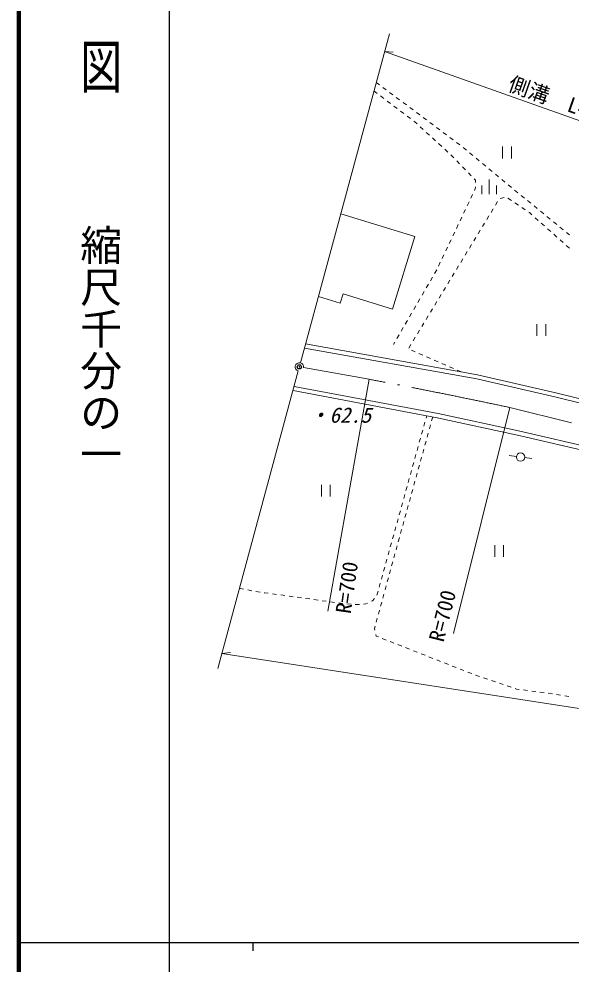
# Model space of a CAD drawing. Units: millimetres, scale not verified. Extents: x 40000 to 680000, y 20000 to 380000.
# Drawn here: x 40000 to 106086, y 202409 to 315604 of the extents above; entities that cross this region are included whole.
import ezdxf
from ezdxf.enums import TextEntityAlignment as Align

# ---------------------------------------------------------------- set-up
doc = ezdxf.new("R2010")
doc.units = ezdxf.units.MM
doc.header["$LTSCALE"] = 1000
doc.header["$PDMODE"] = 32
doc.header["$PDSIZE"] = 500
doc.linetypes.add('LONG_DASHED_DOTTED', pattern=[15.25, 12, -1.5, 0.25, -1.5])
for name, color, linetype, lineweight in [('M-BGD', 7, 'Continuous', 13), ('M-BMK', 7, 'LONG_DASHED_DOTTED', 13), ('M-STR-HTXT', 7, 'Continuous', 13), ('M-TTL', 2, 'Continuous', 140), ('M-TTL-BAND', 7, 'Continuous', 25)]:
    doc.layers.add(name, color=color, linetype=linetype, lineweight=lineweight)
doc.layers.add('M-OTRS', color=6, linetype='Continuous')
doc.layers.add('M-WORK', color=6, linetype='Continuous')
doc.styles.add('@ＭＳ ゴシック', font='')
doc.styles.add('ＭＳ ゴシック', font='')
doc.styles.get('@ＭＳ ゴシック').set_extended_font_data('@MS Gothic')
doc.styles.get('ＭＳ ゴシック').set_extended_font_data('MS Gothic')

msp = doc.modelspace()

# ---------------------------------------------------------------- linework, layer by layer
at = {"layer": 'M-BGD'}
for p, q in [((73696, 274414), (84339, 313828)), ((82765, 307998), (83166, 307699)), ((82490, 306980), (82888, 306678)), ((83566, 307400), (83967, 307101)), ((84367, 306802), (84768, 306503)), ((83287, 306376), (83685, 306074)), ((84084, 305772), (84482, 305470)), ((85169, 306203), (85569, 305904)), ((84881, 305168), (85279, 304866)), ((85678, 304564), (86076, 304262)), ((85970, 305605), (86371, 305306)), ((86771, 305007), (87172, 304708)), ((86475, 303960), (86873, 303657)), ((87572, 304408), (87973, 304109)), ((88374, 303810), (88774, 303511)), ((87271, 303355), (87392, 303264)), ((87392, 303264), (87650, 303029)), ((88019, 302692), (88388, 302355)), ((89175, 303212), (89576, 302913)), ((89976, 302613), (90377, 302314)), ((88758, 302018), (89127, 301681)), ((89496, 301344), (89866, 301007)), ((90777, 302015), (91178, 301716)), ((91579, 301417), (91979, 301118)), ((90235, 300670), (90604, 300333)), ((90973, 299996), (91343, 299659)), ((92380, 300818), (92781, 300519)), ((93170, 300206), (93555, 299887)), ((97895, 300305), (97895, 298905)), ((98945, 300305), (98945, 298905)), ((91698, 299307), (92048, 298949)), ((93940, 299568), (94325, 299249)), ((94710, 298930), (95095, 298611)), ((92397, 298592), (92746, 298234)), ((93095, 297876), (93444, 297518)), ((95480, 298292), (95865, 297973)), ((93794, 297160), (94143, 296802)), ((96250, 297653), (96635, 297334)), ((97020, 297015), (97405, 296696)), ((94492, 296445), (94657, 296276)), ((94627, 295512), (94617, 295249)), ((94657, 296276), (94647, 296012)), ((95414, 294621), (95414, 295671)), ((96289, 294621), (96289, 296371)), ((97164, 294621), (97164, 295671)), ((97790, 296377), (98174, 296058)), ((98559, 295739), (98904, 295454)), ((98904, 295454), (98945, 295420)), ((94301, 294584), (94086, 294132)), ((94617, 295249), (94516, 295035)), ((99332, 295104), (99719, 294787)), ((100106, 294471), (100493, 294155)), ((93871, 293681), (93657, 293229)), ((97029, 293290), (97289, 293717)), ((97590, 294087), (98077, 294202)), ((98529, 294128), (98944, 293849)), ((99359, 293570), (99774, 293292)), ((100880, 293838), (101268, 293522)), ((101655, 293205), (102042, 292889)), ((93442, 292778), (93227, 292326)), ((96511, 292435), (96770, 292862)), ((100189, 293013), (100604, 292734)), ((101019, 292455), (101092, 292407)), ((101092, 292407), (101400, 292133)), ((102429, 292573), (102816, 292256)), ((92583, 290972), (92368, 290520)), ((93012, 291875), (92798, 291423)), ((95473, 290725), (95733, 291152)), ((95992, 291580), (96251, 292007)), ((101774, 291800), (102147, 291468)), ((102521, 291136), (102895, 290803)), ((103203, 291940), (103591, 291623)), ((103978, 291307), (104365, 290991)), ((92153, 290068), (91939, 289617)), ((94955, 289870), (95214, 290297)), ((103268, 290471), (103642, 290139)), ((104015, 289806), (104389, 289474)), ((104752, 290674), (105139, 290358)), ((105526, 290041), (105914, 289725)), ((91724, 289165), (91509, 288714)), ((94436, 289015), (94695, 289442)), ((104762, 289142), (105136, 288809)), ((91294, 288262), (91080, 287811)), ((93399, 287305), (93658, 287732)), ((93917, 288160), (94177, 288587)), ((105510, 288477), (105883, 288145)), ((90435, 286456), (90220, 286005)), ((90865, 287359), (90650, 286908)), ((92880, 286450), (93139, 286877)), ((89998, 285537), (89756, 285120)), ((90006, 285553), (89998, 285537)), ((92362, 285595), (92621, 286022)), ((89506, 284687), (89255, 284255)), ((91324, 283885), (91584, 284312)), ((91843, 284740), (92102, 285167)), ((89004, 283822), (88753, 283390)), ((90806, 283030), (91065, 283457)), ((88001, 282092), (87750, 281659)), ((88503, 282957), (88252, 282524)), ((90287, 282175), (90546, 282602)), ((87500, 281227), (87249, 280794)), ((89250, 280465), (89509, 280892)), ((89768, 281320), (90028, 281747)), ((86998, 280361), (86747, 279929)), ((88731, 279610), (88990, 280037)), ((85995, 278631), (85744, 278199)), ((86497, 279496), (86246, 279064)), ((88212, 278755), (88472, 279182)), ((102000, 279063), (102000, 277663)), ((103050, 279063), (103050, 277663)), ((85494, 277766), (85243, 277333)), ((87175, 277045), (87434, 277472)), ((87694, 277900), (87953, 278327)), ((84992, 276901), (84826, 276615)), ((86657, 276190), (86916, 276617)), ((87425, 275743), (86966, 275943)), ((88342, 275344), (87883, 275544)), ((89258, 274945), (88800, 275144)), ((90175, 274545), (89717, 274745)), ((91092, 274146), (90634, 274346)), ((92009, 273747), (91550, 273946)), ((63814, 237823), (73435, 273449)), ((92926, 273348), (92467, 273547)), ((88457, 266823), (88591, 267305)), ((88724, 267787), (88804, 268076)), ((89522, 267940), (89390, 267458)), ((88190, 265859), (88324, 266341)), ((88992, 266012), (88859, 265529)), ((89257, 266976), (89124, 266494)), ((87923, 264896), (88057, 265377)), ((88726, 265047), (88593, 264565)), ((87656, 263932), (87790, 264414)), ((88461, 264083), (88328, 263601)), ((87389, 262968), (87523, 263450)), ((88195, 263119), (88063, 262637)), ((99538, 263193), (98681, 263308)), ((101387, 262944), (100529, 263059)), ((86855, 261041), (86989, 261523)), ((87122, 262005), (87256, 262486)), ((87930, 262155), (87797, 261673)), ((86588, 260077), (86722, 260559)), ((87664, 261191), (87532, 260709)), ((76210, 259798), (76210, 258398)), ((77260, 259798), (77260, 258398)), ((86321, 259113), (86454, 259595)), ((87134, 259263), (87001, 258781)), ((87399, 260227), (87266, 259745)), ((86054, 258150), (86187, 258632)), ((86868, 258299), (86735, 257816)), ((85787, 257186), (85920, 257668)), ((86603, 257334), (86470, 256852)), ((85520, 256222), (85653, 256704)), ((86337, 256370), (86204, 255888)), ((84986, 254295), (85119, 254777)), ((85253, 255259), (85386, 255741)), ((86072, 255406), (85939, 254924)), ((84719, 253331), (84852, 253813)), ((85806, 254442), (85674, 253960)), ((84452, 252368), (84585, 252849)), ((85275, 252514), (85143, 252032)), ((85541, 253478), (85408, 252996)), ((96940, 252599), (96940, 251199)), ((97990, 252599), (97990, 251199)), ((84185, 251404), (84318, 251886)), ((85010, 251550), (84877, 251068)), ((83918, 250440), (84051, 250922)), ((84745, 250585), (84612, 250103)), ((83651, 249477), (83784, 249958)), ((84479, 249621), (84346, 249139)), ((83117, 247549), (83250, 248031)), ((83384, 248513), (83517, 248995)), ((84214, 248657), (84081, 248175)), ((66407, 247424), (66894, 247314)), ((67384, 247211), (67877, 247129)), ((68370, 247046), (68863, 246964)), ((69356, 246881), (69443, 246867)), ((69443, 246867), (69851, 246812)), ((82850, 246585), (82983, 247067)), ((83948, 247693), (83816, 247211)), ((70347, 246746), (70843, 246679)), ((71338, 246613), (71643, 246572)), ((71643, 246572), (71834, 246546)), ((72329, 246478), (72824, 246409)), ((73320, 246341), (73815, 246273)), ((74310, 246204), (74805, 246136)), ((75301, 246068), (75796, 245999)), ((76291, 245931), (76787, 245863)), ((77282, 245794), (77777, 245726)), ((78273, 245658), (78768, 245589)), ((81525, 245544), (81738, 245645)), ((82191, 245858), (82319, 245918)), ((82319, 245918), (82550, 246191)), ((83417, 245765), (83285, 245283)), ((83683, 246729), (83550, 246247)), ((79265, 245536), (79764, 245511)), ((80263, 245486), (80497, 245474)), ((80497, 245474), (80762, 245492)), ((81261, 245526), (81525, 245544)), ((83152, 244801), (83019, 244319)), ((82887, 243837), (82754, 243355)), ((82621, 242872), (82551, 242618)), ((82551, 242618), (82602, 242388)), ((82711, 241899), (82756, 241694)), ((82756, 241694), (83026, 241588)), ((83491, 241404), (83956, 241221)), ((84421, 241037), (84707, 240925)), ((84707, 240925), (84887, 240854)), ((85352, 240671), (85817, 240488)), ((86283, 240305), (86748, 240122)), ((87213, 239939), (87678, 239756)), ((88144, 239573), (88609, 239390)), ((89074, 239206), (89540, 239023)), ((90005, 238840), (90470, 238657)), ((90935, 238474), (91401, 238291)), ((91866, 238108), (92331, 237925)), ((92797, 237742), (93262, 237559)), ((93727, 237376), (94192, 237193)), ((94659, 237014), (95133, 236853)), ((95606, 236692), (96079, 236531)), ((96553, 236370), (97026, 236209)), ((97499, 236048), (97973, 235887)), ((98446, 235726), (98920, 235565)), ((99393, 235404), (99545, 235352)), ((99545, 235352), (99881, 235308)), ((100377, 235243), (100873, 235177)), ((101369, 235112), (101864, 235046)), ((102360, 234981), (102856, 234916)), ((103351, 234850), (103847, 234785)), ((104342, 234715), (104835, 234632)), ((105328, 234548), (105821, 234465))]:
    msp.add_line(p, q, dxfattribs=at)
at = {"layer": 'M-BGD', "lineweight": 18}
for points in [[(78792, 282663), (84712, 280853), (87372, 289555), (78515, 292262)], [(75846, 282379), (78461, 281580), (78792, 282663)]]:
    msp.add_lwpolyline(points, dxfattribs=at)
at = {"layer": 'M-BGD'}
for points in [[(74305, 276671), (94900, 272995), (104414, 270784), (131650, 264068), (134112, 264075), (142755, 261646), (148768, 260097), (152686, 259429), (155874, 259034), (157848, 260127), (164059, 259765), (170254, 259582), (176996, 260008), (183131, 260919), (189509, 262407), (195036, 264198)], [(74174, 276186), (94799, 272505), (104298, 270298), (131590, 263568), (134044, 263575), (142625, 261163), (148663, 259607), (152613, 258934), (155974, 258518), (157964, 259620), (164037, 259265), (170263, 259082), (177049, 259510), (183225, 260427), (189643, 261925), (195190, 263723)], [(72805, 271115), (90061, 267837), (99688, 265772), (108981, 263616), (122367, 260204), (136738, 256355), (145759, 253946), (150828, 252848), (156108, 251820)], [(72936, 271601), (90160, 268328), (99797, 266260), (109100, 264102), (122493, 260688), (136867, 256838), (145876, 254432), (150929, 253338), (156203, 252311)]]:
    msp.add_lwpolyline(points, dxfattribs=at)
msp.add_circle((100034, 263126), 500, dxfattribs=at)
at = {"layer": 'M-BMK'}
for p, q in [((74057, 273844), (81931, 272440)), ((150530, 256093), (98774, 269060))]:
    msp.add_line(p, q, dxfattribs=at)
at = {"layer": 'M-BMK', "linetype": 'Continuous'}
msp.add_arc((73565, 273932), 500, 349.88982, 254.88779, dxfattribs=at)
at = {"layer": 'M-BMK'}
msp.add_arc((-43941, -398442), 682588, 77.93159, 79.37356, dxfattribs=at)
at = {"layer": 'M-OTRS'}
msp.add_point((73565, 273932), dxfattribs=at)
at = {"layer": 'M-STR-HTXT'}
for p, q in [((83767, 311708), (135931, 293190)), ((83767, 311708), (84793, 311609)), ((81931, 272440), (76980, 244673)), ((98774, 269060), (91993, 241996)), ((64300, 239622), (65326, 239716)), ((64300, 239622), (152610, 225988))]:
    msp.add_line(p, q, dxfattribs=at)
at = {"layer": 'M-TTL'}
msp.add_line((40000, 380000), (40000, 20000), dxfattribs=at)
at = {"layer": 'M-TTL-BAND'}
for p, q in [((58000, 370000), (58000, 20000)), ((40000, 205000), (579000, 205000)), ((68000, 205000), (68000, 204000))]:
    msp.add_line(p, q, dxfattribs=at)
at = {"layer": 'M-WORK'}
msp.add_point((73565, 273932), dxfattribs=at)

# ---------------------------------------------------------------- texts
at = {"layer": 'M-BGD', "style": 'ＭＳ ゴシック', "oblique": 15}
msp.add_text('・62.5', height=1833, dxfattribs=at).set_placement((78409, 268155), align=Align.MIDDLE_CENTER)
at = {"layer": 'M-STR-HTXT', "style": 'ＭＳ ゴシック'}
msp.add_text('側溝\u3000L=59.0', height=1833, rotation=340.455, dxfattribs=at).set_placement((105282, 304070), align=Align.BOTTOM_CENTER)
for rotation, p in [(81.646, (79243, 247509)), (75.828, (90688, 244121))]:
    msp.add_text('R=700', height=1833, rotation=rotation, dxfattribs=at).set_placement(p, align=Align.MIDDLE_CENTER)
at = {"layer": 'M-TTL-BAND', "style": '@ＭＳ ゴシック', "width": 1.4}
msp.add_text('平  面  図', height=3666, rotation=270, dxfattribs=at).set_placement((49777, 306475), align=Align.MIDDLE_RIGHT)
at = {"layer": 'M-TTL-BAND', "style": '@ＭＳ ゴシック'}
msp.add_text('縮尺千分の一', height=3666, rotation=270, dxfattribs=at).set_placement((49777, 261030), align=Align.MIDDLE_RIGHT)

doc.saveas('drawing.dxf')
